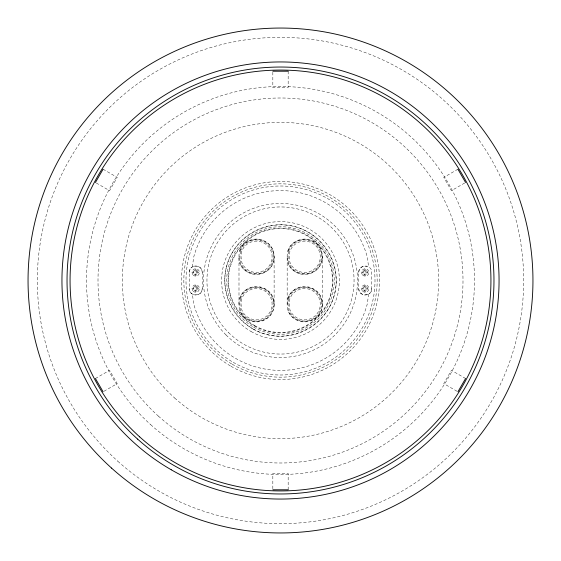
<?xml version="1.0" encoding="UTF-8"?>
<svg xmlns="http://www.w3.org/2000/svg" width="561" height="561" viewBox="0 0 561 561"><rect width="100%" height="100%" fill="white"/><g stroke="black" fill="none" stroke-linecap="round" stroke-linejoin="round"><path stroke-width="0.42" stroke-dasharray="2.81 2.1" d="M238.993 256.777C238.32 233.748 274.343 233.958 274.119 256.777L274.119 304.223C274.343 327.042 238.32 327.252 238.993 304.223L238.993 256.777C238.32 279.806 274.343 279.595 274.119 256.777M238.993 304.223C238.32 281.194 274.343 281.405 274.119 304.223M287.169 256.777C286.496 233.748 322.519 233.958 322.302 256.777L322.302 304.223C322.519 327.042 286.496 327.252 287.169 304.223L287.169 256.777C286.496 279.806 322.519 279.595 322.302 256.777M287.169 304.223C286.496 281.194 322.519 281.405 322.302 304.223M192.388 266.917L193.664 257.233A89.9 89.9 0 0 1 367.336 257.233L368.612 266.917M368.612 294.083L367.336 303.767A89.9 89.9 0 0 1 193.664 303.767L192.388 294.083M189.218 272.443C188.938 264.077 202.542 264.077 202.269 272.443L202.269 288.557C202.542 296.923 188.938 296.923 189.218 288.557L189.218 272.443A6.522 6.522 0 0 1 191.904 267.162M358.731 272.443C358.458 264.077 372.062 264.077 371.782 272.443L371.782 288.557C372.062 296.923 358.458 296.923 358.731 288.557L358.731 272.443A6.522 6.522 0 0 1 367.273 266.237M95.419 378.507L109.577 370.33L117.242 383.605L103.827 391.354M457.916 169.219L443.758 177.395L451.423 190.67L465.581 182.493M103.084 169.219L117.242 177.395L109.577 190.67L95.419 182.493M465.581 378.507L451.423 370.33L443.758 383.605L457.916 391.781M288.165 71.212L288.165 87.565L272.835 87.565L272.835 71.212M288.165 489.788L288.165 473.435L272.835 473.435L272.835 489.788M202.269 288.557A6.522 6.522 0 0 1 193.727 294.763M191.904 293.838A6.522 6.522 0 0 1 189.218 288.557M193.727 266.237A6.522 6.522 0 0 1 202.269 272.443M371.782 288.557A6.522 6.522 0 0 1 369.096 293.838M367.273 294.763A6.522 6.522 0 0 1 358.731 288.557M239.771 250.718A17.714 17.714 0 0 1 266.987 242.569A17.714 17.714 0 0 1 266.987 270.984A17.714 17.714 0 0 1 239.771 262.836M239.771 298.164A17.714 17.714 0 0 1 266.987 290.016A17.714 17.714 0 0 1 266.987 318.431A17.714 17.714 0 0 1 239.771 310.282M287.947 250.718A17.714 17.714 0 0 1 315.163 242.569A17.714 17.714 0 0 1 315.163 270.984A17.714 17.714 0 0 1 287.947 262.836M287.947 298.164A17.714 17.714 0 0 1 315.163 290.016A17.714 17.714 0 0 1 315.163 318.431A17.714 17.714 0 0 1 287.947 310.282M240.571 251.005L239.835 256.777L240.571 262.548A16.865 16.865 0 0 0 266.489 270.304A16.865 16.865 0 0 0 266.489 243.25A16.865 16.865 0 0 0 240.571 251.005M241.693 251.412L241.006 256.777L241.693 262.141A15.687 15.687 0 0 0 265.795 269.357A15.687 15.687 0 0 0 265.795 244.196A15.687 15.687 0 0 0 241.693 251.412M240.571 298.452L239.835 304.223L240.571 309.995A16.865 16.865 0 0 0 266.489 317.75A16.865 16.865 0 0 0 266.489 290.696A16.865 16.865 0 0 0 240.571 298.452M241.693 298.859L241.006 304.223L241.693 309.588A15.687 15.687 0 0 0 265.795 316.804A15.687 15.687 0 0 0 265.795 291.643A15.687 15.687 0 0 0 241.693 298.859M288.747 251.005L288.01 256.777L288.747 262.548A16.865 16.865 0 0 0 314.665 270.304A16.865 16.865 0 0 0 314.665 243.25A16.865 16.865 0 0 0 288.747 251.005M289.869 251.412L289.181 256.777L289.869 262.141A15.687 15.687 0 0 0 313.971 269.357A15.687 15.687 0 0 0 313.971 244.196A15.687 15.687 0 0 0 289.869 251.412M288.747 298.452L288.01 304.223L288.747 309.995A16.865 16.865 0 0 0 314.665 317.75A16.865 16.865 0 0 0 314.665 290.696A16.865 16.865 0 0 0 288.747 298.452M289.869 298.859L289.181 304.223L289.869 309.588A15.687 15.687 0 0 0 313.971 316.804A15.687 15.687 0 0 0 313.971 291.643A15.687 15.687 0 0 0 289.869 298.859M226.658 266.075C218.755 294.841 237.212 326.797 266.075 334.342C294.841 342.245 326.797 323.788 334.342 294.925C342.245 266.159 323.788 234.203 294.925 226.658C266.159 218.755 234.203 237.212 226.658 266.075M196.203 269.441L195.277 269.441L195.277 271.98L192.97 271.98L192.97 272.905L195.277 272.905L195.277 275.444L196.203 275.444L196.203 272.905L198.51 272.905L198.51 271.98L196.203 271.98L196.203 269.441M365.723 269.441L364.797 269.441L364.797 271.98L362.49 271.98L362.49 272.905L364.797 272.905L364.797 275.444L365.723 275.444L365.723 272.905L368.03 272.905L368.03 271.98L365.723 271.98L365.723 269.441M196.203 285.556L195.277 285.556L195.277 288.095L192.97 288.095L192.97 289.02L195.277 289.02L195.277 291.559L196.203 291.559L196.203 289.02L198.51 289.02L198.51 288.095L196.203 288.095L196.203 285.556M365.723 285.556L364.797 285.556L364.797 288.095L362.49 288.095L362.49 289.02L364.797 289.02L364.797 291.559L365.723 291.559L365.723 289.02L368.03 289.02L368.03 288.095L365.723 288.095L365.723 285.556M117.789 461.212A243.172 243.172 0 0 0 518.357 331.06A243.172 243.172 0 0 0 205.354 49.235A243.172 243.172 0 0 0 117.789 461.212M150.692 424.67A194.001 194.001 0 0 0 470.258 320.836A194.001 194.001 0 0 0 220.55 95.994A194.001 194.001 0 0 0 150.692 424.67M158.384 416.122A182.5 182.5 0 0 0 459.01 318.445A182.5 182.5 0 0 0 224.105 106.934A182.5 182.5 0 0 0 158.384 416.122M174.681 398.022A158.139 158.139 0 0 0 435.182 313.382A158.139 158.139 0 0 0 231.63 130.103A158.139 158.139 0 0 0 174.681 398.022M232.17 364.215A96.667 96.667 0 0 0 377.167 280.5A96.667 96.667 0 0 0 232.17 196.785A96.667 96.667 0 0 0 232.17 364.215M252.632 328.774A55.742 55.742 0 0 0 336.242 280.5A55.742 55.742 0 0 0 252.632 232.226A55.742 55.742 0 0 0 252.632 328.774M253.607 327.084A53.793 53.793 0 0 0 334.293 280.5A53.793 53.793 0 0 0 253.607 233.916A53.793 53.793 0 0 0 253.607 327.084M254.28 325.92A52.446 52.446 0 0 0 332.946 280.5A52.446 52.446 0 0 0 254.28 235.08A52.446 52.446 0 0 0 254.28 325.92M251.055 331.502A58.891 58.891 0 0 0 339.391 280.5A58.891 58.891 0 0 0 251.055 229.498A58.891 58.891 0 0 0 251.055 331.502M230.985 366.263A99.031 99.031 0 0 0 379.531 280.5A99.031 99.031 0 0 0 230.985 194.737A99.031 99.031 0 0 0 230.985 366.263M254.519 325.506A51.963 51.963 0 0 0 332.463 280.5A51.963 51.963 0 0 0 254.519 235.494A51.963 51.963 0 0 0 254.519 325.506M233.25 362.343A94.507 94.507 0 0 0 375.007 280.5A94.507 94.507 0 0 0 233.25 198.657A94.507 94.507 0 0 0 233.25 362.343M226.034 334.966A77.025 77.025 0 0 0 354.903 300.437A77.025 77.025 0 0 0 260.563 206.097A77.025 77.025 0 0 0 226.034 334.966M228.488 332.512A73.561 73.561 0 0 0 351.551 299.539A73.561 73.561 0 0 0 261.461 209.449A73.561 73.561 0 0 0 228.488 332.512M194.106 274.077A2.307 2.307 0 0 0 197.97 273.039A2.307 2.307 0 0 0 195.144 270.213A2.307 2.307 0 0 0 194.106 274.077M193.131 275.058A3.696 3.696 0 0 0 199.309 273.403A3.696 3.696 0 0 0 194.786 268.88A3.696 3.696 0 0 0 193.131 275.058M194.106 290.184A2.307 2.307 0 0 0 197.97 289.153A2.307 2.307 0 0 0 195.144 286.327A2.307 2.307 0 0 0 194.106 290.184M193.131 291.166A3.696 3.696 0 0 0 199.309 289.511A3.696 3.696 0 0 0 194.786 284.988A3.696 3.696 0 0 0 193.131 291.166M363.626 274.077A2.307 2.307 0 0 0 367.49 273.039A2.307 2.307 0 0 0 364.664 270.213A2.307 2.307 0 0 0 363.626 274.077M362.651 275.058A3.696 3.696 0 0 0 368.829 273.403A3.696 3.696 0 0 0 364.306 268.88A3.696 3.696 0 0 0 362.651 275.058M363.626 290.184A2.307 2.307 0 0 0 367.49 289.153A2.307 2.307 0 0 0 364.664 286.327A2.307 2.307 0 0 0 363.626 290.184M362.651 291.166A3.696 3.696 0 0 0 368.829 289.511A3.696 3.696 0 0 0 364.306 284.988A3.696 3.696 0 0 0 362.651 291.166"/><path stroke-width="0.84" d="M95.419 182.493L103.084 169.219M457.916 391.781L465.581 378.507M272.835 71.212L288.165 71.212M272.835 489.788L288.165 489.788M457.916 169.219L465.581 182.493M95.419 378.507L103.084 391.781M111.576 468.105A252.45 252.45 0 0 0 527.431 332.989A252.45 252.45 0 0 0 202.486 40.406A252.45 252.45 0 0 0 111.576 468.105M139.689 436.886A210.438 210.438 0 0 0 486.338 324.251A210.438 210.438 0 0 0 215.473 80.363A210.438 210.438 0 0 0 139.689 436.886M171.224 469.774A218.559 218.559 0 0 0 499.059 280.5A218.559 218.559 0 0 0 171.224 91.226A218.559 218.559 0 0 0 171.224 469.774M137.662 439.137A213.468 213.468 0 0 0 489.304 324.882A213.468 213.468 0 0 0 214.533 77.481A213.468 213.468 0 0 0 137.662 439.137"/></g></svg>
